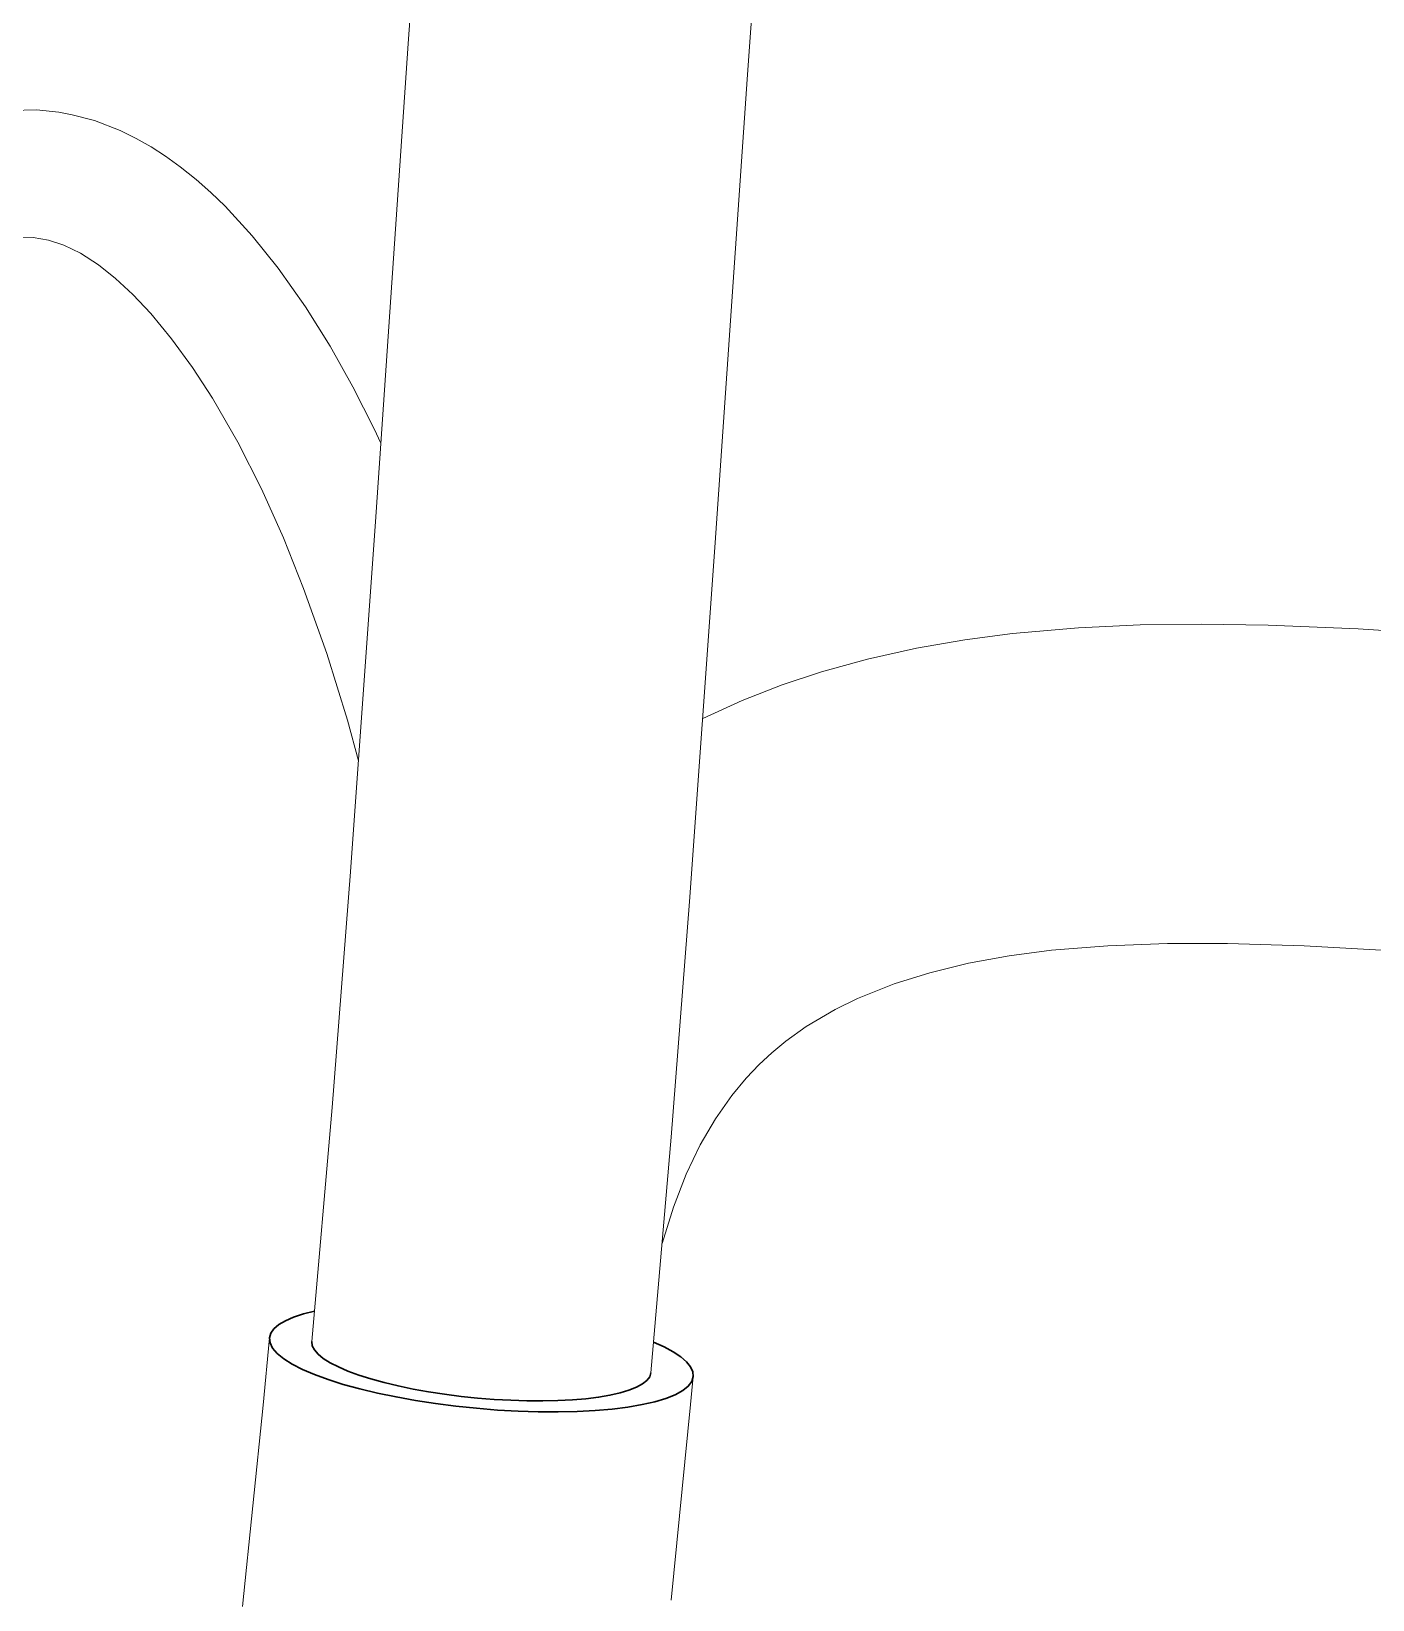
# Model space of a CAD drawing. Header units: millimetres. Extents: x 6 to 3615, y -854 to 0.
# Drawn here: x 70.28 to 82.34, y -130.07 to -115.96 of the extents above; entities that cross this region are included whole.
import ezdxf

# ---------------------------------------------------------------- set-up
doc = ezdxf.new("R2010")
doc.units = ezdxf.units.MM

msp = doc.modelspace()

# ---------------------------------------------------------------- linework, layer by layer
at = {"linetype": 'Continuous', "lineweight": 13}
for points in [[(72.801, -127.748), (72.983, -125.641), (73.148, -123.523), (73.376, -120.327), (73.671, -116.03), (73.828, -113.869), (73.91, -112.786)], [(75.85, -128.028), (76.033, -125.908), (76.199, -123.788), (76.426, -120.604), (76.719, -116.348), (76.872, -114.22), (76.952, -113.157)], [(70.1, -116.673), (70.325, -116.668), (70.526, -116.688), (70.646, -116.711), (70.845, -116.764), (71.075, -116.853), (71.22, -116.924), (71.355, -117), (71.485, -117.084), (71.617, -117.179), (71.759, -117.293), (71.892, -117.41), (72.02, -117.534), (72.265, -117.8), (72.499, -118.091), (72.745, -118.44), (72.965, -118.793), (73.17, -119.159), (73.361, -119.536), (73.421, -119.665)], [(70.175, -117.819), (70.294, -117.816), (70.433, -117.839), (70.57, -117.885), (70.719, -117.958), (70.881, -118.063), (71.035, -118.184), (71.19, -118.327), (71.351, -118.498), (71.539, -118.726), (71.727, -118.985), (71.907, -119.262), (72.134, -119.658), (72.347, -120.078), (72.545, -120.518), (72.727, -120.972), (72.935, -121.557), (73.121, -122.157), (73.221, -122.524)], [(76.318, -122.144), (76.672, -121.981), (77.031, -121.841), (77.387, -121.722), (77.801, -121.608), (78.241, -121.511), (78.674, -121.436), (79.105, -121.379), (79.699, -121.327), (80.254, -121.301), (80.8, -121.294), (81.404, -121.303), (82.213, -121.337), (83.217, -121.401), (84.409, -121.488), (85.198, -121.535), (85.591, -121.551)], [(75.953, -126.866), (76.053, -126.539), (76.168, -126.243), (76.294, -125.979), (76.432, -125.743), (76.579, -125.535), (76.709, -125.378), (76.826, -125.256), (76.94, -125.149), (77.066, -125.045), (77.249, -124.914), (77.508, -124.76), (77.71, -124.66), (78.039, -124.528), (78.359, -124.429), (78.709, -124.344), (79.073, -124.278), (79.456, -124.228), (79.961, -124.187), (80.499, -124.167), (81.039, -124.166), (81.728, -124.187), (82.636, -124.238)], [(72.178, -130.132), (72.363, -128.321), (72.42, -127.713)], [(76.034, -130.073), (76.208, -128.315), (76.231, -128.063)]]:
    msp.add_lwpolyline(points, dxfattribs=at)
at = {"linetype": 'Continuous', "lineweight": 30}
for points in [[(72.826, -127.473), (72.725, -127.498), (72.636, -127.528), (72.563, -127.56), (72.504, -127.595), (72.46, -127.632), (72.432, -127.672), (72.42, -127.713)], [(72.42, -127.713), (72.425, -127.759), (72.448, -127.806), (72.49, -127.854), (72.549, -127.903), (72.625, -127.951), (72.718, -127.998), (72.826, -128.045), (72.949, -128.09), (73.084, -128.133), (73.232, -128.174), (73.39, -128.211), (73.558, -128.246), (73.732, -128.277), (73.913, -128.305), (74.097, -128.329), (74.283, -128.348), (74.47, -128.363), (74.656, -128.373), (74.838, -128.379), (75.016, -128.38), (75.187, -128.376), (75.349, -128.368), (75.502, -128.355), (75.643, -128.337), (75.772, -128.315), (75.887, -128.289), (75.986, -128.26), (76.07, -128.226), (76.137, -128.189), (76.187, -128.15), (76.218, -128.107), (76.231, -128.063)], [(72.801, -127.748), (72.805, -127.785), (72.824, -127.823), (72.857, -127.861), (72.904, -127.9), (72.965, -127.938), (73.04, -127.976), (73.126, -128.013), (73.224, -128.049), (73.332, -128.084), (73.451, -128.116), (73.577, -128.147), (73.711, -128.175), (73.851, -128.2), (73.995, -128.222), (74.143, -128.241), (74.292, -128.256), (74.442, -128.268), (74.59, -128.276), (74.736, -128.281), (74.878, -128.282), (75.014, -128.279), (75.145, -128.272), (75.267, -128.262), (75.38, -128.248), (75.483, -128.23), (75.575, -128.209), (75.654, -128.185), (75.721, -128.159), (75.775, -128.129), (75.814, -128.097), (75.84, -128.064), (75.85, -128.028)], [(76.231, -128.063), (76.227, -128.02), (76.207, -127.976), (76.171, -127.931), (76.119, -127.886), (76.052, -127.841), (75.971, -127.796), (75.875, -127.752)]]:
    msp.add_lwpolyline(points, dxfattribs=at)

doc.saveas('drawing.dxf')
